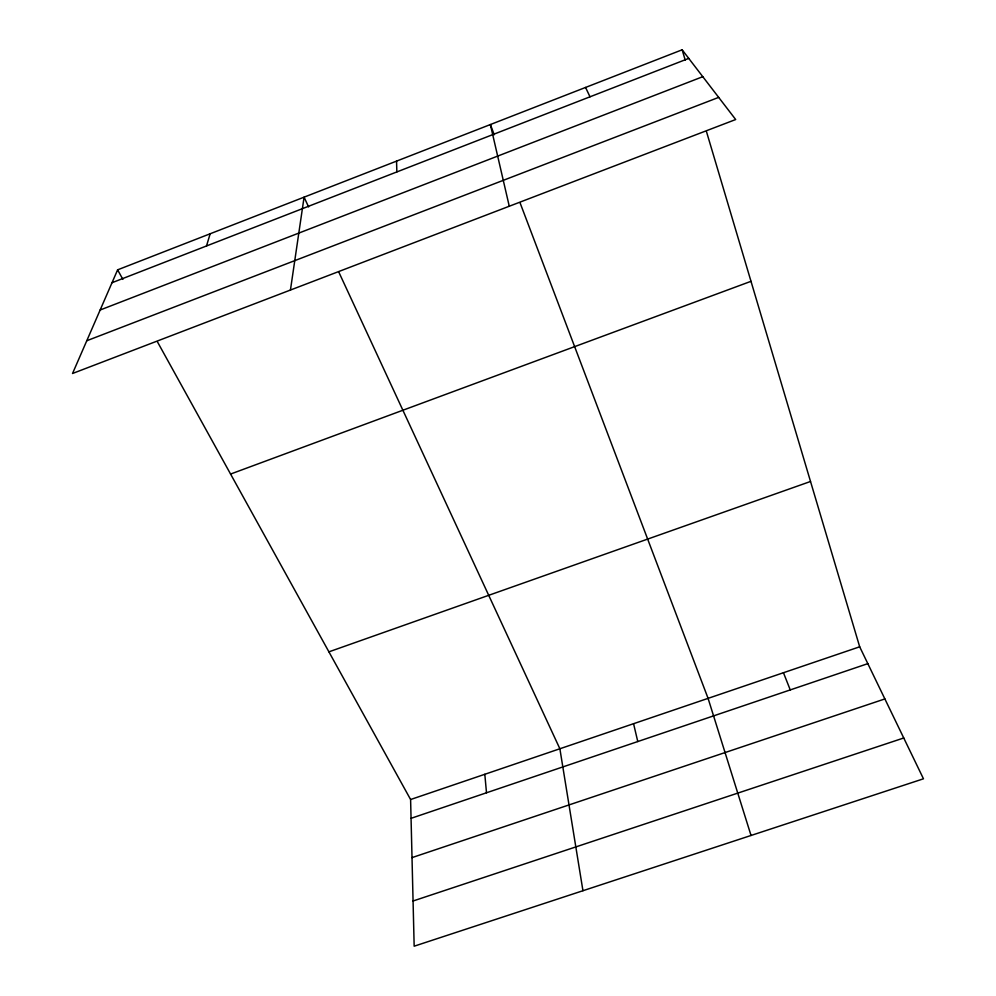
<?xml version="1.0" encoding="UTF-8"?>
<svg xmlns="http://www.w3.org/2000/svg" width="996" height="996" viewBox="0 0 996 996"><rect width="100%" height="100%" fill="white"/><g stroke="black" fill="none" stroke-linecap="round" stroke-linejoin="round"><path stroke-width="1.49" d="M290.446 290.035L304.079 197.171L308.598 206.919M206.496 245.975L210.168 233.774M117.615 269.841L72.534 373.488L735.683 119.532L682.148 49.8L117.615 269.841L122.882 279.366M112.025 282.715L688.746 58.403M100.148 310.005L702.79 76.692M86.777 340.744L718.676 97.384M230.574 474.059L750.996 281.32M328.904 651.845L810.52 481.479M410.601 799.527L859.685 646.802L923.466 778.797L414.162 946.2L410.601 799.527L157.48 341.902M411.062 818.326L867.827 663.647M412.008 857.618L884.871 698.931M413.066 900.994L903.745 737.986M585.561 87.449L590.005 96.811M338.964 272.406L559.877 748.768L582.946 890.723M783.454 672.723L790.251 689.917M494.228 134.721L490.368 124.55L509.267 206.234M520.149 203.035L708.081 698.358L751.034 835.482M682.148 49.8L685.248 60.221M706.5 131.684L859.685 646.802M633.568 723.706L637.776 741.547M484.815 774.29L486.496 792.779M396.557 161.115L396.844 171.935"/></g></svg>
